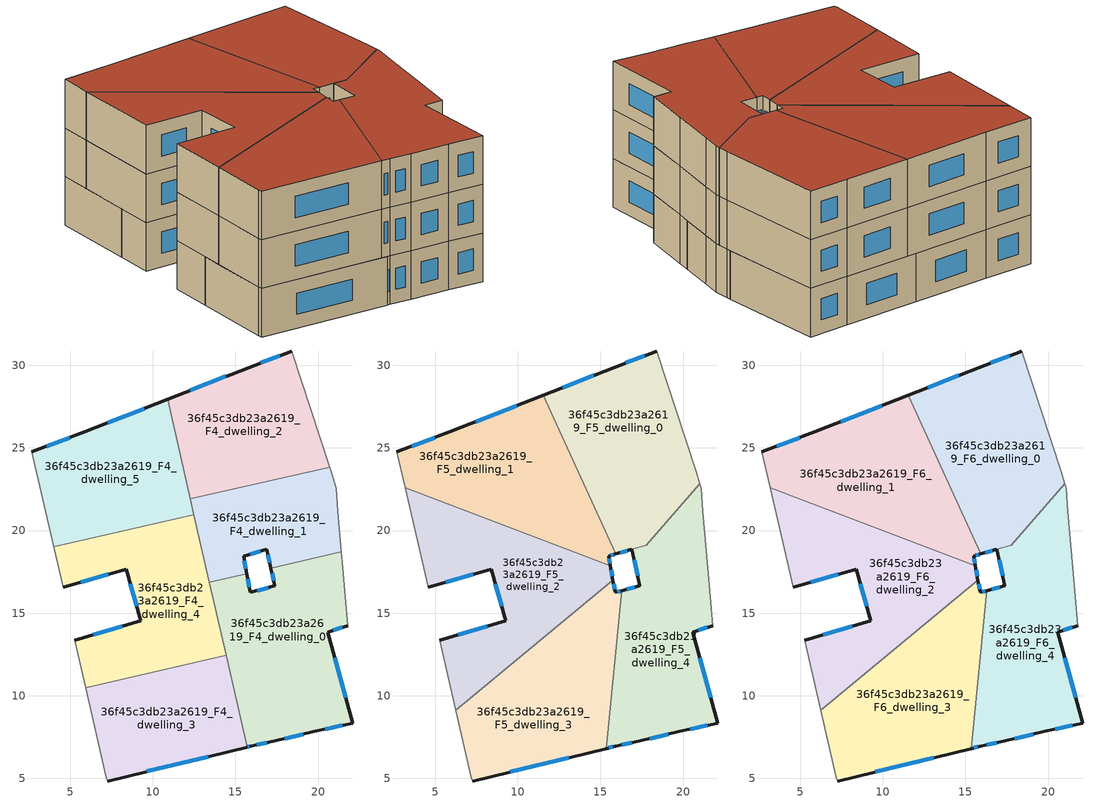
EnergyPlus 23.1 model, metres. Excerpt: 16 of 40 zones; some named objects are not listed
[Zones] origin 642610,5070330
36f45c3db23a2619_F4_dwelling_0
 floor to 36f45c3db23a2619_F3_dwelling_0 (EU_floor_Construction): 21.42,18.7 21.5,17.75 21.8,14.25 20.6,13.85 22.1,8.34 19.79,7.84 17.29,7.25 15.89,6.95 15.7,6.9 13.42,16.87 15.69,17.39 15.89,16.25 17.4,16.65 17.15,17.73 z12
 wall outside (EU_wall_Construction): 17.15,17.73 17.4,16.65 15.89,16.25 15.69,17.39 / 15.7,6.9 15.89,6.95 17.29,7.25 19.79,7.84 22.1,8.34 20.6,13.85 21.8,14.25 z12:15
 wall to 36f45c3db23a2619_F4_dwelling_1 (EU_wall_Construction): 15.69,17.39 13.42,16.87 / 21.42,18.7 17.15,17.73 z12:15
 wall adiabatic (EU_wall_Construction): 21.8,14.25 21.5,17.75 21.42,18.7 z12:15
 wall to 36f45c3db23a2619_F4_dwelling_3 (EU_wall_Construction): 14.44,12.44 15.7,6.9 z12:15
 wall to 36f45c3db23a2619_F4_dwelling_4 (EU_wall_Construction): 13.42,16.87 14.44,12.44 z12:15
 window (EU_Window_Construction): 15.84,16.57 15.74,17.07 / 16.97,16.54 16.31,16.36 / 17.22,17.43 17.33,16.95 / 20.93,13.96 21.46,14.14 / 21.68,9.89 21.02,12.31 / 20.44,7.99 21.45,8.2 / 17.99,7.41 19.09,7.68 / 16.28,7.03 16.9,7.16 / 15.76,6.91 15.84,6.93 z12.84:14.16
36f45c3db23a2619_F4_dwelling_1
 floor to 36f45c3db23a2619_F3_dwelling_1 (EU_floor_Construction): 20.8,23.56 21.1,22.55 21.2,21.15 21.42,18.7 17.15,17.73 16.9,18.85 15.49,18.46 15.69,17.39 13.42,16.87 12.27,21.91 20.71,23.84 z12
 wall outside (EU_wall_Construction): 15.69,17.39 15.49,18.46 16.9,18.85 17.15,17.73 z12:15
 wall adiabatic (EU_wall_Construction): 21.42,18.7 21.2,21.15 21.1,22.55 20.8,23.56 20.71,23.84 z12:15
 wall to 36f45c3db23a2619_F4_dwelling_2 (EU_wall_Construction): 20.71,23.84 12.27,21.91 z12:15
 wall to 36f45c3db23a2619_F4_dwelling_4 (EU_wall_Construction): 12.49,20.97 13.42,16.87 z12:15
 wall to 36f45c3db23a2619_F4_dwelling_5 (EU_wall_Construction): 12.27,21.91 12.49,20.97 z12:15
 window (EU_Window_Construction): 16.97,18.54 17.08,18.04 / 15.89,18.57 16.5,18.74 / 15.63,17.69 15.55,18.16 z12.84:14.16
 ceiling adiabatic (EU_roof_Construction): 15.69,17.39 15.6,17.86 12.97,18.86 13.42,16.87 z15
36f45c3db23a2619_F4_dwelling_2
 floor to 36f45c3db23a2619_F3_dwelling_2 (EU_floor_Construction): 18.4,30.86 20.71,23.84 12.27,21.91 10.9,27.93 15.8,29.86 z12
 wall outside (EU_wall_Construction): 18.4,30.86 15.8,29.86 10.9,27.93 z12:15
 wall adiabatic (EU_wall_Construction): 20.71,23.84 18.4,30.86 z12:15
 wall to 36f45c3db23a2619_F4_dwelling_5 (EU_wall_Construction): 10.9,27.93 12.27,21.91 z12:15
 window (EU_Window_Construction): 14.42,29.32 12.27,28.47 / 17.67,30.58 16.53,30.14 z12.84:14.16
36f45c3db23a2619_F4_dwelling_3
 floor to 36f45c3db23a2619_F3_dwelling_3 (EU_floor_Construction): 14.44,12.44 15.7,6.9 7.28,4.85 7.19,5.05 5.94,10.5 z12
 wall outside (EU_wall_Construction): 7.28,4.85 15.7,6.9 z12:15
 wall adiabatic (EU_wall_Construction): 5.94,10.5 7.19,5.05 7.28,4.85 z12:15
 wall to 36f45c3db23a2619_F4_dwelling_4 (EU_wall_Construction): 14.44,12.44 5.94,10.5 z12:15
 window (EU_Window_Construction): 9.64,5.42 13.35,6.32 z12.84:14.16
36f45c3db23a2619_F4_dwelling_4
 floor to 36f45c3db23a2619_F3_dwelling_4 (EU_floor_Construction): 12.49,20.97 14.44,12.44 5.94,10.5 5.29,13.35 9.29,14.55 8.39,17.66 4.59,16.56 4.01,19.03 z12
 wall outside (EU_wall_Construction): 4.59,16.56 8.39,17.66 9.29,14.55 5.29,13.35 z12:15
 wall adiabatic (EU_wall_Construction): 4.01,19.03 4.59,16.56 / 5.29,13.35 5.94,10.5 z12:15
 wall to 36f45c3db23a2619_F4_dwelling_5 (EU_wall_Construction): 12.49,20.97 4.01,19.03 z12:15
 window (EU_Window_Construction): 5.65,16.86 7.32,17.35 / 8.17,14.22 6.41,13.69 / 8.64,16.79 9.04,15.42 z12.84:14.16
36f45c3db23a2619_F4_dwelling_5
 floor to 36f45c3db23a2619_F3_dwelling_5 (EU_floor_Construction): 10.9,27.93 12.49,20.97 4.01,19.03 2.69,24.76 5.89,25.96 z12
 wall outside (EU_wall_Construction): 10.9,27.93 5.89,25.96 2.69,24.76 z12:15
 wall adiabatic (EU_wall_Construction): 2.69,24.76 4.01,19.03 z12:15
 window (EU_Window_Construction): 4.99,25.63 3.58,25.1 / 9.49,27.38 7.29,26.51 z12.84:14.16
36f45c3db23a2619_F5_dwelling_0
 floor to 36f45c3db23a2619_F4_dwelling_2 (EU_floor_Construction): 18.4,30.86 20.71,23.84 14.21,22.35 11.53,28.18 15.8,29.86 z15
 floor to 36f45c3db23a2619_F4_dwelling_1 (EU_floor_Construction): 20.71,23.84 20.8,23.56 21.02,22.83 17.78,19.11 15.94,18.58 14.21,22.35 z15
 wall outside (EU_wall_Construction): 15.94,18.58 16.89,18.85 / 18.4,30.86 15.8,29.86 11.53,28.18 z15:18
 wall to 36f45c3db23a2619_F5_dwelling_1 (EU_wall_Construction): 11.53,28.18 15.94,18.58 z15:18
 wall adiabatic (EU_wall_Construction): 21.02,22.83 20.8,23.56 18.4,30.86 z15:18
 wall to 36f45c3db23a2619_F5_dwelling_4 (EU_wall_Construction): 16.9,18.85 17.78,19.11 21.02,22.83 z15:18
 window (EU_Window_Construction): 16.21,18.66 16.62,18.78 / 14.6,29.39 12.72,28.65 / 17.67,30.58 16.53,30.14 z15.84:17.16
36f45c3db23a2619_F5_dwelling_1
 floor to 36f45c3db23a2619_F4_dwelling_1 (EU_floor_Construction): 14.21,22.35 15.94,18.58 15.49,18.46 15.6,17.86 12.97,18.86 12.27,21.91 z15
 floor to 36f45c3db23a2619_F4_dwelling_5 (EU_floor_Construction): 10.9,27.93 12.49,20.97 9.33,20.25 3.19,22.59 2.69,24.76 5.89,25.96 z15
 floor to 36f45c3db23a2619_F4_dwelling_2 (EU_floor_Construction): 11.53,28.18 14.21,22.35 12.27,21.91 10.9,27.93 z15
 floor to 36f45c3db23a2619_F4_dwelling_4 (EU_floor_Construction): 12.49,20.97 12.97,18.86 9.33,20.25 z15
 wall outside (EU_wall_Construction): 11.53,28.18 5.89,25.96 2.69,24.76 / 15.6,17.86 15.49,18.46 15.94,18.58 z15:18
 wall to 36f45c3db23a2619_F5_dwelling_2 (EU_wall_Construction): 3.19,22.59 15.6,17.86 z15:18
 wall adiabatic (EU_wall_Construction): 2.69,24.76 3.19,22.59 z15:18
 window (EU_Window_Construction): 9.95,27.56 7.47,26.58 / 15.62,18.49 15.82,18.55 / 15.57,18.02 15.52,18.29 / 4.99,25.63 3.58,25.1 z15.84:17.16
36f45c3db23a2619_F5_dwelling_2
 floor to 36f45c3db23a2619_F4_dwelling_4 (EU_floor_Construction): 12.97,18.86 13.77,15.35 8.68,11.12 5.94,10.5 5.29,13.35 9.29,14.55 8.39,17.66 4.59,16.56 4.01,19.03 9.33,20.25 z15
 floor to 36f45c3db23a2619_F4_dwelling_5 (EU_floor_Construction): 9.33,20.25 4.01,19.03 3.19,22.59 z15
 floor to 36f45c3db23a2619_F4_dwelling_3 (EU_floor_Construction): 8.68,11.12 6.26,9.12 5.94,10.5 z15
 floor to 36f45c3db23a2619_F4_dwelling_0 (EU_floor_Construction): 15.69,17.39 15.76,16.99 13.77,15.35 13.42,16.87 z15
 floor adiabatic (EU_floor_Construction): 15.6,17.86 15.69,17.39 13.42,16.87 12.97,18.86 z15
 wall outside (EU_wall_Construction): 4.59,16.56 8.39,17.66 9.29,14.55 5.29,13.35 / 15.76,16.99 15.6,17.86 z15:18
 wall adiabatic (EU_wall_Construction): 3.19,22.59 4.59,16.56 / 5.29,13.35 6.26,9.12 z15:18
 wall to 36f45c3db23a2619_F5_dwelling_3 (EU_wall_Construction): 6.26,9.12 15.76,16.99 z15:18
 window (EU_Window_Construction): 8.64,16.79 9.04,15.42 / 5.65,16.86 7.32,17.35 / 15.72,17.23 15.65,17.61 / 8.17,14.22 6.41,13.69 z15.84:17.16
36f45c3db23a2619_F5_dwelling_3
 floor to 36f45c3db23a2619_F4_dwelling_3 (EU_floor_Construction): 14.44,12.44 15.46,7.96 15.35,6.81 7.28,4.85 7.19,5.05 6.26,9.12 8.68,11.12 z15
 floor to 36f45c3db23a2619_F4_dwelling_0 (EU_floor_Construction): 15.76,16.99 15.89,16.25 16.31,16.36 15.46,7.96 13.77,15.35 z15
 floor to 36f45c3db23a2619_F4_dwelling_4 (EU_floor_Construction): 13.77,15.35 14.44,12.44 8.68,11.12 z15
 wall outside (EU_wall_Construction): 16.31,16.36 15.89,16.25 15.76,16.99 / 7.28,4.85 15.35,6.81 z15:18
 wall adiabatic (EU_wall_Construction): 6.26,9.12 7.19,5.05 7.28,4.85 z15:18
 wall to 36f45c3db23a2619_F5_dwelling_4 (EU_wall_Construction): 15.35,6.81 16.31,16.36 z15:18
 window (EU_Window_Construction): 15.86,16.46 15.8,16.78 / 16.19,16.33 16.01,16.28 / 9.54,5.4 13.09,6.26 z15.84:17.16
36f45c3db23a2619_F5_dwelling_4
 floor to 36f45c3db23a2619_F4_dwelling_0 (EU_floor_Construction): 21.41,18.7 21.5,17.75 21.8,14.25 20.6,13.85 22.1,8.34 19.79,7.84 17.29,7.25 15.89,6.95 15.7,6.9 15.46,7.96 16.31,16.36 17.4,16.65 17.15,17.73 z15
 floor to 36f45c3db23a2619_F4_dwelling_1 (EU_floor_Construction): 21.02,22.83 21.1,22.55 21.2,21.15 21.41,18.7 17.15,17.73 16.9,18.85 17.78,19.11 z15
 floor to 36f45c3db23a2619_F4_dwelling_3 (EU_floor_Construction): 15.46,7.96 15.7,6.9 15.35,6.81 z15
 wall outside (EU_wall_Construction): 15.35,6.81 15.89,6.95 17.29,7.25 19.79,7.84 22.1,8.34 20.6,13.85 21.8,14.25 / 16.9,18.85 17.4,16.65 16.31,16.36 z15:18
 wall adiabatic (EU_wall_Construction): 21.8,14.25 21.5,17.75 21.2,21.15 21.1,22.55 21.02,22.83 z15:18
 window (EU_Window_Construction): 15.5,6.85 15.74,6.91 / 17.09,16.57 16.61,16.44 / 17.04,18.24 17.25,17.27 / 20.93,13.96 21.46,14.14 / 21.68,9.89 21.02,12.31 / 20.44,7.99 21.45,8.2 / 17.99,7.41 19.09,7.68 / 16.28,7.03 16.9,7.16 z15.84:17.16
36f45c3db23a2619_F6_dwelling_0
 floor to 36f45c3db23a2619_F5_dwelling_0 (EU_floor_Construction): 18.4,30.86 20.8,23.56 21.02,22.83 17.78,19.11 15.94,18.58 11.53,28.18 15.8,29.86 z18
 wall outside (EU_wall_Construction): 15.94,18.58 16.89,18.85 / 18.4,30.86 15.8,29.86 11.53,28.18 z18:21
 wall to 36f45c3db23a2619_F6_dwelling_1 (EU_wall_Construction): 11.53,28.18 15.94,18.58 z18:21
 wall adiabatic (EU_wall_Construction): 21.02,22.83 20.8,23.56 18.4,30.86 z18:21
 wall to 36f45c3db23a2619_F6_dwelling_4 (EU_wall_Construction): 16.9,18.85 17.78,19.11 21.02,22.83 z18:21
 window (EU_Window_Construction): 16.21,18.66 16.62,18.78 / 14.6,29.39 12.72,28.65 / 17.67,30.58 16.53,30.14 z18.84:20.16
 roof outside (EU_roof_Construction): 17.78,19.11 21.02,22.83 20.8,23.56 18.4,30.86 15.8,29.86 11.53,28.18 15.94,18.58 z21
36f45c3db23a2619_F6_dwelling_1
 floor to 36f45c3db23a2619_F5_dwelling_1 (EU_floor_Construction): 11.53,28.18 15.94,18.58 15.49,18.46 15.6,17.86 3.19,22.59 2.69,24.76 5.89,25.96 z18
 wall outside (EU_wall_Construction): 11.53,28.18 5.89,25.96 2.69,24.76 / 15.6,17.86 15.49,18.46 15.94,18.58 z18:21
 wall to 36f45c3db23a2619_F6_dwelling_2 (EU_wall_Construction): 3.19,22.59 15.6,17.86 z18:21
 wall adiabatic (EU_wall_Construction): 2.69,24.76 3.19,22.59 z18:21
 window (EU_Window_Construction): 9.95,27.56 7.47,26.58 / 15.62,18.49 15.82,18.55 / 15.57,18.02 15.52,18.29 / 4.99,25.63 3.58,25.1 z18.84:20.16
 roof outside (EU_roof_Construction): 15.6,17.86 15.49,18.46 15.94,18.58 11.53,28.18 5.89,25.96 2.69,24.76 3.19,22.59 z21
36f45c3db23a2619_F6_dwelling_2
 floor to 36f45c3db23a2619_F5_dwelling_2 (EU_floor_Construction): 15.6,17.86 15.76,16.99 6.26,9.12 5.29,13.35 9.29,14.55 8.39,17.66 4.59,16.56 3.19,22.59 z18
 wall outside (EU_wall_Construction): 4.59,16.56 8.39,17.66 9.29,14.55 5.29,13.35 / 15.76,16.99 15.6,17.86 z18:21
 wall adiabatic (EU_wall_Construction): 3.19,22.59 4.59,16.56 / 5.29,13.35 6.26,9.12 z18:21
 wall to 36f45c3db23a2619_F6_dwelling_3 (EU_wall_Construction): 6.26,9.12 15.76,16.99 z18:21
 window (EU_Window_Construction): 8.64,16.79 9.04,15.42 / 5.65,16.86 7.32,17.35 / 15.72,17.23 15.65,17.61 / 8.17,14.22 6.41,13.69 z18.84:20.16
 roof outside (EU_roof_Construction): 15.76,16.99 15.6,17.86 3.19,22.59 4.59,16.56 8.39,17.66 9.29,14.55 5.29,13.35 6.26,9.12 z21
36f45c3db23a2619_F6_dwelling_3
 floor to 36f45c3db23a2619_F5_dwelling_3 (EU_floor_Construction): 15.76,16.99 15.89,16.25 16.31,16.36 15.35,6.81 7.28,4.85 7.19,5.05 6.26,9.12 z18
 wall outside (EU_wall_Construction): 16.31,16.36 15.89,16.25 15.76,16.99 / 7.28,4.85 15.35,6.81 z18:21
 wall adiabatic (EU_wall_Construction): 6.26,9.12 7.19,5.05 7.28,4.85 z18:21
 wall to 36f45c3db23a2619_F6_dwelling_4 (EU_wall_Construction): 15.35,6.81 16.31,16.36 z18:21
 window (EU_Window_Construction): 15.86,16.46 15.8,16.78 / 16.19,16.33 16.01,16.28 / 9.54,5.4 13.09,6.26 z18.84:20.16
 roof outside (EU_roof_Construction): 15.35,6.81 16.31,16.36 15.89,16.25 15.76,16.99 6.26,9.12 7.19,5.05 7.28,4.85 z21
36f45c3db23a2619_F6_dwelling_4
 floor to 36f45c3db23a2619_F5_dwelling_4 (EU_floor_Construction): 21.1,22.55 21.2,21.15 21.5,17.75 21.8,14.25 20.6,13.85 22.1,8.34 19.79,7.84 17.29,7.25 15.89,6.95 15.35,6.81 16.31,16.36 17.4,16.65 16.9,18.85 17.78,19.11 21.02,22.83 z18
 wall outside (EU_wall_Construction): 15.35,6.81 15.89,6.95 17.29,7.25 19.79,7.84 22.1,8.34 20.6,13.85 21.8,14.25 / 16.9,18.85 17.4,16.65 16.31,16.36 z18:21
 wall adiabatic (EU_wall_Construction): 21.8,14.25 21.5,17.75 21.2,21.15 21.1,22.55 21.02,22.83 z18:21
 window (EU_Window_Construction): 15.5,6.85 15.74,6.91 / 17.09,16.57 16.61,16.44 / 17.04,18.24 17.25,17.27 / 20.93,13.96 21.46,14.14 / 21.68,9.89 21.02,12.31 / 20.44,7.99 21.45,8.2 / 17.99,7.41 19.09,7.68 / 16.28,7.03 16.9,7.16 z18.84:20.16
 roof outside (EU_roof_Construction): 22.1,8.34 20.6,13.85 21.8,14.25 21.5,17.75 21.2,21.15 21.1,22.55 21.02,22.83 17.78,19.11 16.9,18.85 17.4,16.65 16.31,16.36 15.35,6.81 15.89,6.95 17.29,7.25 19.79,7.84 z21
[Building]
EU S2 Campaign: North Axis=0; Terrain=City; Solar Distribution=FullExterior
[Site:Location]
Lyon-Bron: Latitude=45.75; Longitude=5; Time Zone=1; Elevation=198
[SizingPeriod:WeatherFileDays]
AnnualSizingPeriod: Begin Month=1; Begin Day of Month=1; End Month=12; End Day of Month=31; Day of Week for Start Day=Monday; Use Weather File Daylight Saving Period=No; Use Weather File Rain and Snow Indicators=No
[MATERIAL]
EU_InternalMass_Material: Roughness=MediumRough; Thickness=0.1; Conductivity=1; Density=1800; Specific Heat=900; Thermal Absorptance=0.9; Solar Absorptance=0.7; Visible Absorptance=0.7
[MATERIAL:NOMASS] Roughness=MediumRough; Thermal Absorptance=0.9; Solar Absorptance=0.7; Visible Absorptance=0.7
Name | Thermal Resistance
EU_wall_NoMass | 0.776494
EU_roof_NoMass | 0.486893
EU_floor_NoMass | 0.421597
[WINDOWMATERIAL:SIMPLEGLAZINGSYSTEM]
EU_Window_SimpleGlazing: UFactor=4.24961; Solar Heat Gain Coefficient=0.83; Visible Transmittance=0.83
[CONSTRUCTION]
EU_wall_Construction: EU_wall_NoMass
EU_roof_Construction: EU_roof_NoMass
EU_floor_Construction: EU_floor_NoMass
EU_Window_Construction: EU_Window_SimpleGlazing
EU_InternalMass_Construction: EU_InternalMass_Material
[ZONE] Type=1; Multiplier=1; Ceiling Height=autocalculate; Floor Area=autocalculate; Part of Total Floor Area=Yes
Name | Volume
36f45c3db23a2619_F4_dwelling_0 | 211.92
36f45c3db23a2619_F5_dwelling_0; 36f45c3db23a2619_F6_dwelling_0 | 202.592
36f45c3db23a2619_F4_dwelling_1 | 127.193
36f45c3db23a2619_F5_dwelling_1; 36f45c3db23a2619_F6_dwelling_1 | 203.459
36f45c3db23a2619_F4_dwelling_2 | 169.548
36f45c3db23a2619_F5_dwelling_2; 36f45c3db23a2619_F6_dwelling_2 | 203.432
36f45c3db23a2619_F4_dwelling_3 | 150.291
36f45c3db23a2619_F5_dwelling_3; 36f45c3db23a2619_F6_dwelling_3 | 203.466
36f45c3db23a2619_F4_dwelling_4 | 188.805
36f45c3db23a2619_F5_dwelling_4; 36f45c3db23a2619_F6_dwelling_4 | 204.335
36f45c3db23a2619_F4_dwelling_5 | 169.534
[INTERNALMASS] Construction=EU_InternalMass_Construction
Name | Zone or ZoneList | Surface Area
36f45c3db23a2619_F4_dwelling_0_EU_InternalMass | 36f45c3db23a2619_F4_dwelling_0 | 70.6395
36f45c3db23a2619_F4_dwelling_1_EU_InternalMass | 36f45c3db23a2619_F4_dwelling_1 | 42.3977
36f45c3db23a2619_F4_dwelling_2_EU_InternalMass | 36f45c3db23a2619_F4_dwelling_2 | 56.5159
36f45c3db23a2619_F4_dwelling_3_EU_InternalMass | 36f45c3db23a2619_F4_dwelling_3 | 50.0968
36f45c3db23a2619_F4_dwelling_4_EU_InternalMass | 36f45c3db23a2619_F4_dwelling_4 | 62.9349
36f45c3db23a2619_F4_dwelling_5_EU_InternalMass | 36f45c3db23a2619_F4_dwelling_5 | 56.5114
36f45c3db23a2619_F5_dwelling_0_EU_InternalMass | 36f45c3db23a2619_F5_dwelling_0 | 67.5336
36f45c3db23a2619_F5_dwelling_1_EU_InternalMass | 36f45c3db23a2619_F5_dwelling_1 | 67.8197
36f45c3db23a2619_F5_dwelling_2_EU_InternalMass | 36f45c3db23a2619_F5_dwelling_2 | 67.8108
36f45c3db23a2619_F5_dwelling_3_EU_InternalMass | 36f45c3db23a2619_F5_dwelling_3 | 67.8221
36f45c3db23a2619_F5_dwelling_4_EU_InternalMass | 36f45c3db23a2619_F5_dwelling_4 | 68.1104
36f45c3db23a2619_F6_dwelling_0_EU_InternalMass | 36f45c3db23a2619_F6_dwelling_0 | 67.5336
36f45c3db23a2619_F6_dwelling_1_EU_InternalMass | 36f45c3db23a2619_F6_dwelling_1 | 67.8197
36f45c3db23a2619_F6_dwelling_2_EU_InternalMass | 36f45c3db23a2619_F6_dwelling_2 | 67.8108
36f45c3db23a2619_F6_dwelling_3_EU_InternalMass | 36f45c3db23a2619_F6_dwelling_3 | 67.8221
36f45c3db23a2619_F6_dwelling_4_EU_InternalMass | 36f45c3db23a2619_F6_dwelling_4 | 68.1104
[OTHEREQUIPMENT] Fuel Type=Electricity; Design Level Calculation Method=Watts/Area; Power per Zone Floor Area=1; Fraction Latent=0; Fraction Radiant=0; Fraction Lost=0; Carbon Dioxide Generation Rate=0; EndUse Subcategory=EU_Step8_InternalGains
Name | Zone or ZoneList or Space or SpaceList | Schedule
EU_Step8_InternalGain_36f45c3db23a2619_F4_dwelling_0_f000 | 36f45c3db23a2619_F4_dwelling_0 | EU_Step8_GainSchedule_36f45c3db23a2619_F4_dwelling_0_f000
EU_Step8_InternalGain_36f45c3db23a2619_F4_dwelling_1_f000 | 36f45c3db23a2619_F4_dwelling_1 | EU_Step8_GainSchedule_36f45c3db23a2619_F4_dwelling_1_f000
EU_Step8_InternalGain_36f45c3db23a2619_F4_dwelling_2_f000 | 36f45c3db23a2619_F4_dwelling_2 | EU_Step8_GainSchedule_36f45c3db23a2619_F4_dwelling_2_f000
EU_Step8_InternalGain_36f45c3db23a2619_F4_dwelling_3_f000 | 36f45c3db23a2619_F4_dwelling_3 | EU_Step8_GainSchedule_36f45c3db23a2619_F4_dwelling_3_f000
EU_Step8_InternalGain_36f45c3db23a2619_F4_dwelling_4_f000 | 36f45c3db23a2619_F4_dwelling_4 | EU_Step8_GainSchedule_36f45c3db23a2619_F4_dwelling_4_f000
EU_Step8_InternalGain_36f45c3db23a2619_F4_dwelling_5_f000 | 36f45c3db23a2619_F4_dwelling_5 | EU_Step8_GainSchedule_36f45c3db23a2619_F4_dwelling_5_f000
EU_Step8_InternalGain_36f45c3db23a2619_F5_dwelling_0_f000 | 36f45c3db23a2619_F5_dwelling_0 | EU_Step8_GainSchedule_36f45c3db23a2619_F5_dwelling_0_f000
EU_Step8_InternalGain_36f45c3db23a2619_F5_dwelling_1_f000 | 36f45c3db23a2619_F5_dwelling_1 | EU_Step8_GainSchedule_36f45c3db23a2619_F5_dwelling_1_f000
EU_Step8_InternalGain_36f45c3db23a2619_F5_dwelling_2_f000 | 36f45c3db23a2619_F5_dwelling_2 | EU_Step8_GainSchedule_36f45c3db23a2619_F5_dwelling_2_f000
EU_Step8_InternalGain_36f45c3db23a2619_F5_dwelling_3_f000 | 36f45c3db23a2619_F5_dwelling_3 | EU_Step8_GainSchedule_36f45c3db23a2619_F5_dwelling_3_f000
EU_Step8_InternalGain_36f45c3db23a2619_F5_dwelling_4_f000 | 36f45c3db23a2619_F5_dwelling_4 | EU_Step8_GainSchedule_36f45c3db23a2619_F5_dwelling_4_f000
EU_Step8_InternalGain_36f45c3db23a2619_F6_dwelling_0_f000 | 36f45c3db23a2619_F6_dwelling_0 | EU_Step8_GainSchedule_36f45c3db23a2619_F6_dwelling_0_f000
EU_Step8_InternalGain_36f45c3db23a2619_F6_dwelling_1_f000 | 36f45c3db23a2619_F6_dwelling_1 | EU_Step8_GainSchedule_36f45c3db23a2619_F6_dwelling_1_f000
EU_Step8_InternalGain_36f45c3db23a2619_F6_dwelling_2_f000 | 36f45c3db23a2619_F6_dwelling_2 | EU_Step8_GainSchedule_36f45c3db23a2619_F6_dwelling_2_f000
EU_Step8_InternalGain_36f45c3db23a2619_F6_dwelling_3_f000 | 36f45c3db23a2619_F6_dwelling_3 | EU_Step8_GainSchedule_36f45c3db23a2619_F6_dwelling_3_f000
EU_Step8_InternalGain_36f45c3db23a2619_F6_dwelling_4_f000 | 36f45c3db23a2619_F6_dwelling_4 | EU_Step8_GainSchedule_36f45c3db23a2619_F6_dwelling_4_f000
[ZONEVENTILATION:DESIGNFLOWRATE] Schedule=EU_AlwaysOn; Design Flow Rate Calculation Method=AirChanges/Hour; Air Changes per Hour=0.693814; Ventilation Type=Natural; Fan Pressure Rise=0; Fan Total Efficiency=1; Constant Term Coefficient=1; Temperature Term Coefficient=0; Velocity Term Coefficient=0; Velocity Squared Term Coefficient=0; Minimum Indoor Temperature=-100; Maximum Indoor Temperature=100; Delta Temperature=-100; Minimum Outdoor Temperature=-100; Maximum Outdoor Temperature=100; Maximum Wind Speed=40
Name | Zone or ZoneList or Space or SpaceList
EU_ConstantAir_36f45c3db23a2619_F4_dwelling_0 | 36f45c3db23a2619_F4_dwelling_0
EU_ConstantAir_36f45c3db23a2619_F4_dwelling_1 | 36f45c3db23a2619_F4_dwelling_1
EU_ConstantAir_36f45c3db23a2619_F4_dwelling_2 | 36f45c3db23a2619_F4_dwelling_2
EU_ConstantAir_36f45c3db23a2619_F4_dwelling_3 | 36f45c3db23a2619_F4_dwelling_3
EU_ConstantAir_36f45c3db23a2619_F4_dwelling_4 | 36f45c3db23a2619_F4_dwelling_4
EU_ConstantAir_36f45c3db23a2619_F4_dwelling_5 | 36f45c3db23a2619_F4_dwelling_5
EU_ConstantAir_36f45c3db23a2619_F5_dwelling_0 | 36f45c3db23a2619_F5_dwelling_0
EU_ConstantAir_36f45c3db23a2619_F5_dwelling_1 | 36f45c3db23a2619_F5_dwelling_1
EU_ConstantAir_36f45c3db23a2619_F5_dwelling_2 | 36f45c3db23a2619_F5_dwelling_2
EU_ConstantAir_36f45c3db23a2619_F5_dwelling_3 | 36f45c3db23a2619_F5_dwelling_3
EU_ConstantAir_36f45c3db23a2619_F5_dwelling_4 | 36f45c3db23a2619_F5_dwelling_4
EU_ConstantAir_36f45c3db23a2619_F6_dwelling_0 | 36f45c3db23a2619_F6_dwelling_0
EU_ConstantAir_36f45c3db23a2619_F6_dwelling_1 | 36f45c3db23a2619_F6_dwelling_1
EU_ConstantAir_36f45c3db23a2619_F6_dwelling_2 | 36f45c3db23a2619_F6_dwelling_2
EU_ConstantAir_36f45c3db23a2619_F6_dwelling_3 | 36f45c3db23a2619_F6_dwelling_3
EU_ConstantAir_36f45c3db23a2619_F6_dwelling_4 | 36f45c3db23a2619_F6_dwelling_4
[HVACTEMPLATE:ZONE:IDEALLOADSAIRSYSTEM] System Availability Schedule=EU_AlwaysOn; Maximum Heating Supply Air Temperature=50; Minimum Cooling Supply Air Temperature=13; Maximum Heating Supply Air Humidity Ratio=0.0156; Minimum Cooling Supply Air Humidity Ratio=0.0077; Heating Limit=NoLimit; Cooling Limit=NoLimit; Heating Availability Schedule=EU_AlwaysOn; Cooling Availability Schedule=EU_CoolingOff; Dehumidification Control Type=ConstantSensibleHeatRatio; Cooling Sensible Heat Ratio=0.7; Dehumidification Setpoint=60; Humidification Control Type=None; Humidification Setpoint=30; Outdoor Air Method=None; Outdoor Air Flow Rate per Person=0.00944; Outdoor Air Flow Rate per Zone Floor Area=0; Outdoor Air Flow Rate per Zone=0; Demand Controlled Ventilation Type=None; Outdoor Air Economizer Type=NoEconomizer; Heat Recovery Type=None; Sensible Heat Recovery Effectiveness=0.7; Latent Heat Recovery Effectiveness=0.65
Name | Template Thermostat
36f45c3db23a2619_F4_dwelling_0 | EU_HeatOnly_36f45c3db23a2619_F4_dwelling_0
36f45c3db23a2619_F4_dwelling_1 | EU_HeatOnly_36f45c3db23a2619_F4_dwelling_1
36f45c3db23a2619_F4_dwelling_2 | EU_HeatOnly_36f45c3db23a2619_F4_dwelling_2
36f45c3db23a2619_F4_dwelling_3 | EU_HeatOnly_36f45c3db23a2619_F4_dwelling_3
36f45c3db23a2619_F4_dwelling_4 | EU_HeatOnly_36f45c3db23a2619_F4_dwelling_4
36f45c3db23a2619_F4_dwelling_5 | EU_HeatOnly_36f45c3db23a2619_F4_dwelling_5
36f45c3db23a2619_F5_dwelling_0 | EU_HeatOnly_36f45c3db23a2619_F5_dwelling_0
36f45c3db23a2619_F5_dwelling_1 | EU_HeatOnly_36f45c3db23a2619_F5_dwelling_1
36f45c3db23a2619_F5_dwelling_2 | EU_HeatOnly_36f45c3db23a2619_F5_dwelling_2
36f45c3db23a2619_F5_dwelling_3 | EU_HeatOnly_36f45c3db23a2619_F5_dwelling_3
36f45c3db23a2619_F5_dwelling_4 | EU_HeatOnly_36f45c3db23a2619_F5_dwelling_4
36f45c3db23a2619_F6_dwelling_0 | EU_HeatOnly_36f45c3db23a2619_F6_dwelling_0
36f45c3db23a2619_F6_dwelling_1 | EU_HeatOnly_36f45c3db23a2619_F6_dwelling_1
36f45c3db23a2619_F6_dwelling_2 | EU_HeatOnly_36f45c3db23a2619_F6_dwelling_2
36f45c3db23a2619_F6_dwelling_3 | EU_HeatOnly_36f45c3db23a2619_F6_dwelling_3
36f45c3db23a2619_F6_dwelling_4 | EU_HeatOnly_36f45c3db23a2619_F6_dwelling_4
[SIZING:ZONE] Zone Cooling Design Supply Air Temperature Input Method=SupplyAirTemperature; Zone Cooling Design Supply Air Temperature=13; Zone Heating Design Supply Air Temperature Input Method=SupplyAirTemperature; Zone Heating Design Supply Air Temperature=50; Zone Cooling Design Supply Air Humidity Ratio=0.008; Zone Heating Design Supply Air Humidity Ratio=0.008; Cooling Design Air Flow Method=DesignDay; Cooling Design Air Flow Rate=0; Cooling Minimum Air Flow per Zone Floor Area=0.000762; Cooling Minimum Air Flow=0; Cooling Minimum Air Flow Fraction=0.2; Heating Design Air Flow Method=DesignDay; Heating Design Air Flow Rate=0; Heating Maximum Air Flow per Zone Floor Area=0.002032; Heating Maximum Air Flow=0.141576; Heating Maximum Air Flow Fraction=0.3; Account for Dedicated Outdoor Air System=No; Dedicated Outdoor Air System Control Strategy=NeutralSupplyAir; Dedicated Outdoor Air Low Setpoint Temperature for Design=autosize; Dedicated Outdoor Air High Setpoint Temperature for Design=autosize; Zone Load Sizing Method=Sensible Load Only No Latent Load; Zone Latent Cooling Design Supply Air Humidity Ratio Input Method=HumidityRatioDifference; Zone Cooling Design Supply Air Humidity Ratio Difference=0.005; Zone Latent Heating Design Supply Air Humidity Ratio Input Method=HumidityRatioDifference; Zone Humidification Design Supply Air Humidity Ratio Difference=0.005
36f45c3db23a2619_F4_dwelling_0; 36f45c3db23a2619_F4_dwelling_1; 36f45c3db23a2619_F4_dwelling_2; 36f45c3db23a2619_F4_dwelling_3; 36f45c3db23a2619_F4_dwelling_4; 36f45c3db23a2619_F4_dwelling_5; 36f45c3db23a2619_F5_dwelling_0; 36f45c3db23a2619_F5_dwelling_1; 36f45c3db23a2619_F5_dwelling_2; 36f45c3db23a2619_F5_dwelling_3; 36f45c3db23a2619_F5_dwelling_4; 36f45c3db23a2619_F6_dwelling_0; 36f45c3db23a2619_F6_dwelling_1; 36f45c3db23a2619_F6_dwelling_2; 36f45c3db23a2619_F6_dwelling_3; 36f45c3db23a2619_F6_dwelling_4
[SCHEDULE:CONSTANT]
Name | Hourly Value
EU_AlwaysOn | 1
EU_CoolingOff | 0
[SCHEDULE:FILE] Column Number=1; Rows to Skip at Top=0; Number of Hours of Data=8760; Column Separator=Comma; Interpolate to Timestep=No; Minutes per Item=60; Adjust Schedule for Daylight Savings=Yes
Name | File
EU_Step8_GainSchedule_36f45c3db23a2619_F4_dwelling_0_f000 | ../../schedules/36f45c3db23a2619/36f45c3db23a2619_F4_dwelling_0_f000_gain.csv
EU_Step8_GainSchedule_36f45c3db23a2619_F4_dwelling_1_f000 | ../../schedules/36f45c3db23a2619/36f45c3db23a2619_F4_dwelling_1_f000_gain.csv
EU_Step8_GainSchedule_36f45c3db23a2619_F4_dwelling_2_f000 | ../../schedules/36f45c3db23a2619/36f45c3db23a2619_F4_dwelling_2_f000_gain.csv
EU_Step8_GainSchedule_36f45c3db23a2619_F4_dwelling_3_f000 | ../../schedules/36f45c3db23a2619/36f45c3db23a2619_F4_dwelling_3_f000_gain.csv
EU_Step8_GainSchedule_36f45c3db23a2619_F4_dwelling_4_f000 | ../../schedules/36f45c3db23a2619/36f45c3db23a2619_F4_dwelling_4_f000_gain.csv
EU_Step8_GainSchedule_36f45c3db23a2619_F4_dwelling_5_f000 | ../../schedules/36f45c3db23a2619/36f45c3db23a2619_F4_dwelling_5_f000_gain.csv
EU_Step8_GainSchedule_36f45c3db23a2619_F5_dwelling_0_f000 | ../../schedules/36f45c3db23a2619/36f45c3db23a2619_F5_dwelling_0_f000_gain.csv
EU_Step8_GainSchedule_36f45c3db23a2619_F5_dwelling_1_f000 | ../../schedules/36f45c3db23a2619/36f45c3db23a2619_F5_dwelling_1_f000_gain.csv
EU_Step8_GainSchedule_36f45c3db23a2619_F5_dwelling_2_f000 | ../../schedules/36f45c3db23a2619/36f45c3db23a2619_F5_dwelling_2_f000_gain.csv
EU_Step8_GainSchedule_36f45c3db23a2619_F5_dwelling_3_f000 | ../../schedules/36f45c3db23a2619/36f45c3db23a2619_F5_dwelling_3_f000_gain.csv
EU_Step8_GainSchedule_36f45c3db23a2619_F5_dwelling_4_f000 | ../../schedules/36f45c3db23a2619/36f45c3db23a2619_F5_dwelling_4_f000_gain.csv
EU_Step8_GainSchedule_36f45c3db23a2619_F6_dwelling_0_f000 | ../../schedules/36f45c3db23a2619/36f45c3db23a2619_F6_dwelling_0_f000_gain.csv
EU_Step8_GainSchedule_36f45c3db23a2619_F6_dwelling_1_f000 | ../../schedules/36f45c3db23a2619/36f45c3db23a2619_F6_dwelling_1_f000_gain.csv
EU_Step8_GainSchedule_36f45c3db23a2619_F6_dwelling_2_f000 | ../../schedules/36f45c3db23a2619/36f45c3db23a2619_F6_dwelling_2_f000_gain.csv
EU_Step8_GainSchedule_36f45c3db23a2619_F6_dwelling_3_f000 | ../../schedules/36f45c3db23a2619/36f45c3db23a2619_F6_dwelling_3_f000_gain.csv
EU_Step8_GainSchedule_36f45c3db23a2619_F6_dwelling_4_f000 | ../../schedules/36f45c3db23a2619/36f45c3db23a2619_F6_dwelling_4_f000_gain.csv
